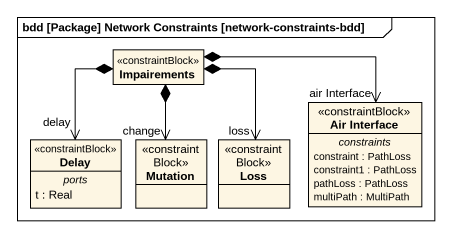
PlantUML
@startuml
mainframe bdd [Package] Network Constraints [network-constraints-bdd]
hide circle
hide empty members
class Impairements <<constraintBlock>>
class "Air Interface" as Air_Interface <<constraintBlock>> {
  -- constraints --
  constraint : PathLoss
  constraint1 : PathLoss
  pathLoss : PathLoss
  multiPath : MultiPath
}
class Delay <<constraintBlock>> {
  -- ports --
  t : Real
}
class Mutation <<constraintBlock>>
class Loss <<constraintBlock>>
Impairements *-right-> "air Interface" Air_Interface
Impairements *--> "delay" Delay
Impairements *--> "change" Mutation
Impairements *--> "loss" Loss
@enduml
